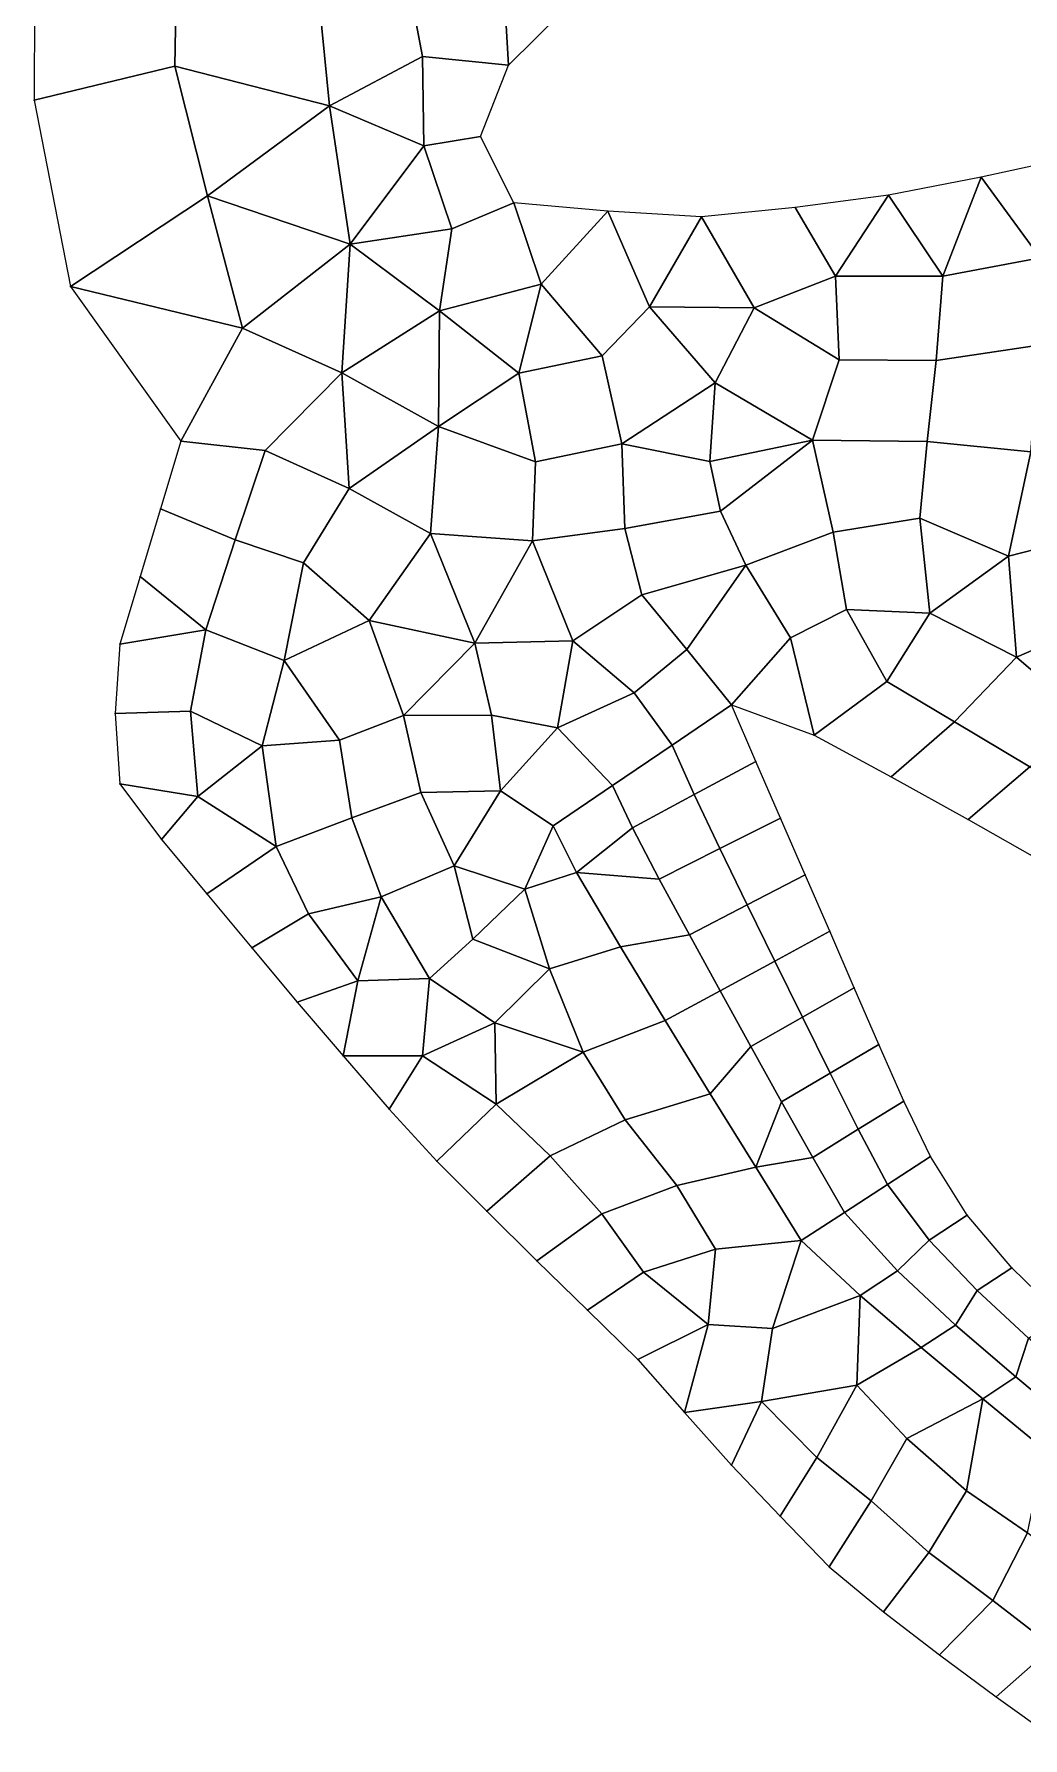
# Model space of a CAD drawing. Extents: x 380707 to 407438, y 6452841 to 6483357.
# Drawn here: x 396174.4 to 396384.5, y 6455659 to 6456020.7 of the extents above; entities that cross this region are included whole.
import ezdxf

# ---------------------------------------------------------------- set-up
doc = ezdxf.new("R2010")
doc.units = 0
for name, color, linetype in [('MESH_BOUND', 25, 'CONTINUOUS'), ('MESH_ELEMS', 18, 'CONTINUOUS'), ('MESH_NDSTRNGS', 17, 'CONTINUOUS'), ('MESH_NODES', 18, 'CONTINUOUS')]:
    doc.layers.add(name, color=color, linetype=linetype)

msp = doc.modelspace()

# ---------------------------------------------------------------- linework, layer by layer
at = {"layer": 'MESH_BOUND', "color": 25}
for points in [[(396174.559, 6456047.27, 0.983), (396174.374, 6456006.71, 0.576)], [(396275.186, 6456014.14, 0.109), (396286.743, 6456025.53, 0.099)], [(396269.209, 6455998.97, 0.007), (396275.186, 6456014.14, 0.109)], [(396174.374, 6456006.71, 0.576), (396182.081, 6455967.14, 0.383)], [(396276.309, 6455984.9, 0.4), (396269.209, 6455998.97, 0.007)], [(396395.124, 6455994.6, 1.028), (396375.567, 6455990.36, 0.957)], [(396375.567, 6455990.36, 0.957), (396355.922, 6455986.53, 0.504)], [(396355.922, 6455986.53, 0.504), (396336.096, 6455983.94, 0.55)], [(396296.245, 6455983.11, 1.456), (396276.309, 6455984.9, 0.4)], [(396316.177, 6455981.97, 0.478), (396296.245, 6455983.11, 1.456)], [(396336.096, 6455983.94, 0.55), (396316.177, 6455981.97, 0.478)], [(396182.081, 6455967.14, 0.383), (396205.56, 6455934.3, -0.388)], [(396205.56, 6455934.3, -0.388), (396201.241, 6455919.94, 0.063)], [(396201.241, 6455919.94, 0.063), (396196.922, 6455905.59, 0.724)], [(396196.922, 6455905.59, 0.724), (396192.604, 6455891.23, 1.235)], [(396192.604, 6455891.23, 1.235), (396191.608, 6455876.49, 1.102)], [(396322.519, 6455878.31, -0.822), (396340.08, 6455871.91, -0.8)], [(396327.746, 6455866.3, -0.915), (396322.519, 6455878.31, -0.822)], [(396191.608, 6455876.49, 1.102), (396192.576, 6455861.53, 0.467)], [(396340.08, 6455871.91, -0.8), (396356.471, 6455863.06, -0.643)], [(396332.973, 6455854.28, -0.843), (396327.746, 6455866.3, -0.915)], [(396356.471, 6455863.06, -0.643), (396372.792, 6455853.97, -0.631)], [(396192.576, 6455861.53, 0.467), (396201.43, 6455849.73, 0.657)], [(396338.197, 6455842.26, -0.684), (396332.973, 6455854.28, -0.843)], [(396372.792, 6455853.97, -0.631), (396389.028, 6455844.79, -0.655)], [(396201.43, 6455849.73, 0.657), (396211.046, 6455838.23, 0.608)], [(396343.413, 6455830.24, -0.696), (396338.197, 6455842.26, -0.684)], [(396211.046, 6455838.23, 0.608), (396220.661, 6455826.72, 0.585)], [(396220.661, 6455826.72, 0.585), (396230.277, 6455815.22, 0.687)], [(396348.613, 6455818.21, -0.652), (396343.413, 6455830.24, -0.696)], [(396353.816, 6455806.19, -0.642), (396348.613, 6455818.21, -0.652)], [(396230.277, 6455815.22, 0.687), (396240.009, 6455803.82, 0.973)], [(396359.128, 6455794.21, -0.637), (396353.816, 6455806.19, -0.642)], [(396240.009, 6455803.82, 0.973), (396249.826, 6455792.49, 1.049)], [(396364.818, 6455782.41, -0.728), (396359.128, 6455794.21, -0.637)], [(396249.826, 6455792.49, 1.049), (396259.961, 6455781.45, 1.206)], [(396259.961, 6455781.45, 1.206), (396270.551, 6455770.84, 1.355)], [(396372.617, 6455769.94, -0.626), (396364.818, 6455782.41, -0.728)], [(396270.551, 6455770.84, 1.355), (396281.183, 6455760.27, 1.24)], [(396382.135, 6455758.76, -0.591), (396372.617, 6455769.94, -0.626)], [(396281.183, 6455760.27, 1.24), (396291.942, 6455749.83, 0.992)], [(396392.677, 6455748.52, -0.532), (396382.135, 6455758.76, -0.591)], [(396291.942, 6455749.83, 0.992), (396302.636, 6455739.33, 0.684)], [(396302.636, 6455739.33, 0.684), (396312.579, 6455728.11, 0.704)], [(396312.579, 6455728.11, 0.704), (396322.522, 6455716.89, 0.806)], [(396322.522, 6455716.89, 0.806), (396332.892, 6455706.06, 0.69)], [(396332.892, 6455706.06, 0.69), (396343.303, 6455695.28, 1.159)], [(396343.303, 6455695.28, 1.159), (396354.826, 6455685.74, 0.841)], [(396354.826, 6455685.74, 0.841), (396366.716, 6455676.6, 0.739)], [(396366.716, 6455676.6, 0.739), (396378.782, 6455667.71, 0.78)], [(396378.782, 6455667.71, 0.78), (396390.97, 6455658.98, 0.617)]]:
    msp.add_polyline3d(points, dxfattribs=at)
at = {"layer": 'MESH_ELEMS', "color": 178}
for points in [[(396204.285, 6456013.96, -0.904), (396204.864, 6456046.39, -0.959), (396174.559, 6456047.27, 0.983), (396174.374, 6456006.71, 0.576)], [(396234.474, 6456032.86, -1.156), (396204.864, 6456046.39, -0.959), (396204.285, 6456013.96, -0.904), (396237.163, 6456005.48, -1.528)], [(396256.928, 6456015.96, -0.784), (396275.186, 6456014.14, 0.109), (396273.952, 6456034.71, -0.459), (396253.835, 6456032.02, -0.837)], [(396275.186, 6456014.14, 0.109), (396286.743, 6456025.53, 0.099), (396273.952, 6456034.71, -0.459), (396275.186, 6456014.14, 0.109)], [(396237.163, 6456005.48, -1.528), (396256.928, 6456015.96, -0.784), (396253.835, 6456032.02, -0.837), (396234.474, 6456032.86, -1.156)], [(396237.163, 6456005.48, -1.528), (396257.159, 6455997.04, -0.907), (396256.928, 6456015.96, -0.784), (396237.163, 6456005.48, -1.528)], [(396269.209, 6455998.97, 0.007), (396275.186, 6456014.14, 0.109), (396256.928, 6456015.96, -0.784), (396257.159, 6455997.04, -0.907)], [(396174.374, 6456006.71, 0.576), (396182.081, 6455967.14, 0.383), (396211.252, 6455986.42, -0.899), (396204.285, 6456013.96, -0.904)], [(396211.252, 6455986.42, -0.899), (396237.163, 6456005.48, -1.528), (396204.285, 6456013.96, -0.904), (396211.252, 6455986.42, -0.899)], [(396237.163, 6456005.48, -1.528), (396211.252, 6455986.42, -0.899), (396241.556, 6455976.12, -1.578), (396237.163, 6456005.48, -1.528)], [(396257.159, 6455997.04, -0.907), (396237.163, 6456005.48, -1.528), (396241.556, 6455976.12, -1.578), (396257.159, 6455997.04, -0.907)], [(396263.138, 6455979.37, -1.043), (396257.159, 6455997.04, -0.907), (396241.556, 6455976.12, -1.578), (396263.138, 6455979.37, -1.043)], [(396263.138, 6455979.37, -1.043), (396276.309, 6455984.9, 0.4), (396269.209, 6455998.97, 0.007), (396257.159, 6455997.04, -0.907)], [(396388.135, 6455973.24, 0.702), (396395.124, 6455994.6, 1.028), (396375.567, 6455990.36, 0.957), (396388.135, 6455973.24, 0.702)], [(396375.567, 6455990.36, 0.957), (396355.922, 6455986.53, 0.504), (396367.472, 6455969.32, 0.457), (396375.567, 6455990.36, 0.957)], [(396375.567, 6455990.36, 0.957), (396367.472, 6455969.32, 0.457), (396388.135, 6455973.24, 0.702), (396375.567, 6455990.36, 0.957)], [(396182.081, 6455967.14, 0.383), (396218.684, 6455958.3, -0.931), (396211.252, 6455986.42, -0.899), (396182.081, 6455967.14, 0.383)], [(396241.556, 6455976.12, -1.578), (396211.252, 6455986.42, -0.899), (396218.684, 6455958.3, -0.931), (396241.556, 6455976.12, -1.578)], [(396336.096, 6455983.94, 0.55), (396344.65, 6455969.32, 0.398), (396355.922, 6455986.53, 0.504), (396336.096, 6455983.94, 0.55)], [(396355.922, 6455986.53, 0.504), (396344.65, 6455969.32, 0.398), (396367.472, 6455969.32, 0.457), (396355.922, 6455986.53, 0.504)], [(396282.129, 6455967.62, -0.527), (396276.309, 6455984.9, 0.4), (396263.138, 6455979.37, -1.043), (396260.499, 6455961.97, -1.316)], [(396276.309, 6455984.9, 0.4), (396282.129, 6455967.62, -0.527), (396296.245, 6455983.11, 1.456), (396276.309, 6455984.9, 0.4)], [(396305.136, 6455962.84, -0.516), (396296.245, 6455983.11, 1.456), (396282.129, 6455967.62, -0.527), (396295.096, 6455952.43, -1.012)], [(396305.136, 6455962.84, -0.516), (396316.177, 6455981.97, 0.478), (396296.245, 6455983.11, 1.456), (396305.136, 6455962.84, -0.516)], [(396336.096, 6455983.94, 0.55), (396316.177, 6455981.97, 0.478), (396327.396, 6455962.61, -0.119), (396344.65, 6455969.32, 0.398)], [(396241.556, 6455976.12, -1.578), (396260.499, 6455961.97, -1.316), (396263.138, 6455979.37, -1.043), (396241.556, 6455976.12, -1.578)], [(396305.136, 6455962.84, -0.516), (396327.396, 6455962.61, -0.119), (396316.177, 6455981.97, 0.478), (396305.136, 6455962.84, -0.516)], [(396241.556, 6455976.12, -1.578), (396218.684, 6455958.3, -0.931), (396239.73, 6455948.8, -1.113), (396241.556, 6455976.12, -1.578)], [(396239.73, 6455948.8, -1.113), (396260.499, 6455961.97, -1.316), (396241.556, 6455976.12, -1.578), (396239.73, 6455948.8, -1.113)], [(396387.812, 6455954.71, -0.261), (396388.135, 6455973.24, 0.702), (396367.472, 6455969.32, 0.457), (396365.995, 6455951.44, -0.666)], [(396327.396, 6455962.61, -0.119), (396345.422, 6455951.56, -0.726), (396344.65, 6455969.32, 0.398), (396327.396, 6455962.61, -0.119)], [(396344.65, 6455969.32, 0.398), (396345.422, 6455951.56, -0.726), (396365.995, 6455951.44, -0.666), (396367.472, 6455969.32, 0.457)], [(396218.684, 6455958.3, -0.931), (396182.081, 6455967.14, 0.383), (396205.56, 6455934.3, -0.388), (396218.684, 6455958.3, -0.931)], [(396277.355, 6455948.75, -1.089), (396282.129, 6455967.62, -0.527), (396260.499, 6455961.97, -1.316), (396277.355, 6455948.75, -1.089)], [(396277.355, 6455948.75, -1.089), (396295.096, 6455952.43, -1.012), (396282.129, 6455967.62, -0.527), (396277.355, 6455948.75, -1.089)], [(396260.499, 6455961.97, -1.316), (396239.73, 6455948.8, -1.113), (396260.316, 6455937.43, -1.074), (396260.499, 6455961.97, -1.316)], [(396277.355, 6455948.75, -1.089), (396260.499, 6455961.97, -1.316), (396260.316, 6455937.43, -1.074), (396277.355, 6455948.75, -1.089)], [(396319.068, 6455946.68, -0.979), (396305.136, 6455962.84, -0.516), (396295.096, 6455952.43, -1.012), (396299.23, 6455933.74, -0.928)], [(396327.396, 6455962.61, -0.119), (396305.136, 6455962.84, -0.516), (396319.068, 6455946.68, -0.979), (396327.396, 6455962.61, -0.119)], [(396345.422, 6455951.56, -0.726), (396327.396, 6455962.61, -0.119), (396319.068, 6455946.68, -0.979), (396339.756, 6455934.49, -0.933)], [(396223.441, 6455932.32, -0.75), (396239.73, 6455948.8, -1.113), (396218.684, 6455958.3, -0.931), (396205.56, 6455934.3, -0.388)], [(396386.155, 6455932.03, -0.806), (396387.812, 6455954.71, -0.261), (396365.995, 6455951.44, -0.666), (396364.086, 6455934.21, -0.845)], [(396280.915, 6455929.92, -0.96), (396299.23, 6455933.74, -0.928), (396295.096, 6455952.43, -1.012), (396277.355, 6455948.75, -1.089)], [(396364.086, 6455934.21, -0.845), (396365.995, 6455951.44, -0.666), (396345.422, 6455951.56, -0.726), (396339.756, 6455934.49, -0.933)], [(396239.73, 6455948.8, -1.113), (396223.441, 6455932.32, -0.75), (396241.292, 6455924.29, -0.802), (396239.73, 6455948.8, -1.113)], [(396239.73, 6455948.8, -1.113), (396241.292, 6455924.29, -0.802), (396260.316, 6455937.43, -1.074), (396239.73, 6455948.8, -1.113)], [(396277.355, 6455948.75, -1.089), (396260.316, 6455937.43, -1.074), (396280.915, 6455929.92, -0.96), (396277.355, 6455948.75, -1.089)], [(396299.23, 6455933.74, -0.928), (396317.914, 6455930.01, -0.921), (396319.068, 6455946.68, -0.979), (396299.23, 6455933.74, -0.928)], [(396319.068, 6455946.68, -0.979), (396317.914, 6455930.01, -0.921), (396339.756, 6455934.49, -0.933), (396319.068, 6455946.68, -0.979)], [(396260.316, 6455937.43, -1.074), (396241.292, 6455924.29, -0.802), (396258.621, 6455914.72, -0.892), (396260.316, 6455937.43, -1.074)], [(396280.915, 6455929.92, -0.96), (396260.316, 6455937.43, -1.074), (396258.621, 6455914.72, -0.892), (396280.235, 6455913.18, -0.85)], [(396217.104, 6455913.33, -0.496), (396223.441, 6455932.32, -0.75), (396205.56, 6455934.3, -0.388), (396201.241, 6455919.94, 0.063)], [(396231.615, 6455908.5, -0.514), (396241.292, 6455924.29, -0.802), (396223.441, 6455932.32, -0.75), (396217.104, 6455913.33, -0.496)], [(396299.895, 6455915.75, -0.814), (396299.23, 6455933.74, -0.928), (396280.915, 6455929.92, -0.96), (396280.235, 6455913.18, -0.85)], [(396320.207, 6455919.43, -0.851), (396317.914, 6455930.01, -0.921), (396299.23, 6455933.74, -0.928), (396299.895, 6455915.75, -0.814)], [(396339.756, 6455934.49, -0.933), (396317.914, 6455930.01, -0.921), (396320.207, 6455919.43, -0.851), (396339.756, 6455934.49, -0.933)], [(396344.165, 6455915, -0.861), (396339.756, 6455934.49, -0.933), (396320.207, 6455919.43, -0.851), (396325.561, 6455907.96, -0.786)], [(396344.165, 6455915, -0.861), (396362.555, 6455917.93, -0.8), (396364.086, 6455934.21, -0.845), (396339.756, 6455934.49, -0.933)], [(396386.155, 6455932.03, -0.806), (396364.086, 6455934.21, -0.845), (396362.555, 6455917.93, -0.8), (396381.422, 6455909.86, -0.81)], [(396386.155, 6455932.03, -0.806), (396381.422, 6455909.86, -0.81), (396399.063, 6455914.42, -0.705), (396386.155, 6455932.03, -0.806)], [(396231.615, 6455908.5, -0.514), (396245.552, 6455896.22, -0.423), (396258.621, 6455914.72, -0.892), (396241.292, 6455924.29, -0.802)], [(396196.922, 6455905.59, 0.724), (396210.886, 6455894.25, 0.381), (396217.104, 6455913.33, -0.496), (396201.241, 6455919.94, 0.063)], [(396303.49, 6455901.67, -0.738), (396325.561, 6455907.96, -0.786), (396320.207, 6455919.43, -0.851), (396299.895, 6455915.75, -0.814)], [(396362.555, 6455917.93, -0.8), (396344.165, 6455915, -0.861), (396346.953, 6455898.55, -0.781), (396364.706, 6455897.82, -0.832)], [(396364.706, 6455897.82, -0.832), (396381.422, 6455909.86, -0.81), (396362.555, 6455917.93, -0.8), (396364.706, 6455897.82, -0.832)], [(396267.982, 6455891.45, -0.75), (396258.621, 6455914.72, -0.892), (396245.552, 6455896.22, -0.423), (396267.982, 6455891.45, -0.75)], [(396267.982, 6455891.45, -0.75), (396280.235, 6455913.18, -0.85), (396258.621, 6455914.72, -0.892), (396267.982, 6455891.45, -0.75)], [(396280.235, 6455913.18, -0.85), (396288.847, 6455891.93, -0.85), (396303.49, 6455901.67, -0.738), (396299.895, 6455915.75, -0.814)], [(396325.561, 6455907.96, -0.786), (396335.064, 6455892.58, -0.737), (396346.953, 6455898.55, -0.781), (396344.165, 6455915, -0.861)], [(396381.422, 6455909.86, -0.81), (396383.083, 6455888.48, -0.853), (396402.35, 6455896.77, -0.736), (396399.063, 6455914.42, -0.705)], [(396210.886, 6455894.25, 0.381), (396227.509, 6455887.72, -0.278), (396231.615, 6455908.5, -0.514), (396217.104, 6455913.33, -0.496)], [(396280.235, 6455913.18, -0.85), (396267.982, 6455891.45, -0.75), (396288.847, 6455891.93, -0.85), (396280.235, 6455913.18, -0.85)], [(396245.552, 6455896.22, -0.423), (396231.615, 6455908.5, -0.514), (396227.509, 6455887.72, -0.278), (396245.552, 6455896.22, -0.423)], [(396303.49, 6455901.67, -0.738), (396313.069, 6455890.08, -0.738), (396325.561, 6455907.96, -0.786), (396303.49, 6455901.67, -0.738)], [(396335.064, 6455892.58, -0.737), (396325.561, 6455907.96, -0.786), (396313.069, 6455890.08, -0.738), (396322.519, 6455878.31, -0.822)], [(396383.083, 6455888.48, -0.853), (396381.422, 6455909.86, -0.81), (396364.706, 6455897.82, -0.832), (396383.083, 6455888.48, -0.853)], [(396192.604, 6455891.23, 1.235), (396210.886, 6455894.25, 0.381), (396196.922, 6455905.59, 0.724), (396192.604, 6455891.23, 1.235)], [(396301.885, 6455880.87, -0.808), (396313.069, 6455890.08, -0.738), (396303.49, 6455901.67, -0.738), (396288.847, 6455891.93, -0.85)], [(396239.277, 6455870.86, -0.231), (396252.831, 6455876.03, -0.53), (396245.552, 6455896.22, -0.423), (396227.509, 6455887.72, -0.278)], [(396252.831, 6455876.03, -0.53), (396267.982, 6455891.45, -0.75), (396245.552, 6455896.22, -0.423), (396252.831, 6455876.03, -0.53)], [(396335.064, 6455892.58, -0.737), (396340.08, 6455871.91, -0.8), (396355.577, 6455883.3, -0.756), (396346.953, 6455898.55, -0.781)], [(396364.706, 6455897.82, -0.832), (396346.953, 6455898.55, -0.781), (396355.577, 6455883.3, -0.756), (396364.706, 6455897.82, -0.832)], [(396369.945, 6455874.73, -0.762), (396383.083, 6455888.48, -0.853), (396364.706, 6455897.82, -0.832), (396355.577, 6455883.3, -0.756)], [(396383.083, 6455888.48, -0.853), (396398.205, 6455875.53, -0.877), (396402.35, 6455896.77, -0.736), (396383.083, 6455888.48, -0.853)], [(396207.584, 6455876.99, 0.678), (396210.886, 6455894.25, 0.381), (396192.604, 6455891.23, 1.235), (396191.608, 6455876.49, 1.102)], [(396227.509, 6455887.72, -0.278), (396210.886, 6455894.25, 0.381), (396207.584, 6455876.99, 0.678), (396222.82, 6455869.6, 0.482)], [(396271.555, 6455876.12, -0.699), (396285.6, 6455873.42, -0.817), (396288.847, 6455891.93, -0.85), (396267.982, 6455891.45, -0.75)], [(396301.885, 6455880.87, -0.808), (396288.847, 6455891.93, -0.85), (396285.6, 6455873.42, -0.817), (396301.885, 6455880.87, -0.808)], [(396322.519, 6455878.31, -0.822), (396340.08, 6455871.91, -0.8), (396335.064, 6455892.58, -0.737), (396322.519, 6455878.31, -0.822)], [(396252.831, 6455876.03, -0.53), (396271.555, 6455876.12, -0.699), (396267.982, 6455891.45, -0.75), (396252.831, 6455876.03, -0.53)], [(396309.908, 6455869.75, -0.884), (396322.519, 6455878.31, -0.822), (396313.069, 6455890.08, -0.738), (396301.885, 6455880.87, -0.808)], [(396385.932, 6455865.15, -0.804), (396398.205, 6455875.53, -0.877), (396383.083, 6455888.48, -0.853), (396369.945, 6455874.73, -0.762)], [(396239.277, 6455870.86, -0.231), (396227.509, 6455887.72, -0.278), (396222.82, 6455869.6, 0.482), (396239.277, 6455870.86, -0.231)], [(396356.471, 6455863.06, -0.643), (396369.945, 6455874.73, -0.762), (396355.577, 6455883.3, -0.756), (396340.08, 6455871.91, -0.8)], [(396297.297, 6455861.19, -0.879), (396309.908, 6455869.75, -0.884), (396301.885, 6455880.87, -0.808), (396285.6, 6455873.42, -0.817)], [(396314.618, 6455859.27, -0.967), (396327.746, 6455866.3, -0.915), (396322.519, 6455878.31, -0.822), (396309.908, 6455869.75, -0.884)], [(396192.576, 6455861.53, 0.467), (396209.153, 6455858.9, 0.392), (396207.584, 6455876.99, 0.678), (396191.608, 6455876.49, 1.102)], [(396209.153, 6455858.9, 0.392), (396222.82, 6455869.6, 0.482), (396207.584, 6455876.99, 0.678), (396209.153, 6455858.9, 0.392)], [(396256.562, 6455859.71, -0.418), (396252.831, 6455876.03, -0.53), (396239.277, 6455870.86, -0.231), (396241.86, 6455854.35, 0.315)], [(396271.555, 6455876.12, -0.699), (396252.831, 6455876.03, -0.53), (396256.562, 6455859.71, -0.418), (396273.477, 6455860.1, -0.684)], [(396273.477, 6455860.1, -0.684), (396285.6, 6455873.42, -0.817), (396271.555, 6455876.12, -0.699), (396273.477, 6455860.1, -0.684)], [(396372.792, 6455853.97, -0.631), (396385.932, 6455865.15, -0.804), (396369.945, 6455874.73, -0.762), (396356.471, 6455863.06, -0.643)], [(396241.86, 6455854.35, 0.315), (396239.277, 6455870.86, -0.231), (396222.82, 6455869.6, 0.482), (396225.827, 6455848.28, 0.369)], [(396284.686, 6455852.63, -0.721), (396297.297, 6455861.19, -0.879), (396285.6, 6455873.42, -0.817), (396273.477, 6455860.1, -0.684)], [(396209.153, 6455858.9, 0.392), (396225.827, 6455848.28, 0.369), (396222.82, 6455869.6, 0.482), (396209.153, 6455858.9, 0.392)], [(396301.489, 6455852.23, -0.866), (396314.618, 6455859.27, -0.967), (396309.908, 6455869.75, -0.884), (396297.297, 6455861.19, -0.879)], [(396320.069, 6455847.8, -0.966), (396332.973, 6455854.28, -0.843), (396327.746, 6455866.3, -0.915), (396314.618, 6455859.27, -0.967)], [(396385.932, 6455865.15, -0.804), (396372.792, 6455853.97, -0.631), (396389.028, 6455844.79, -0.655), (396400.873, 6455854.62, -0.872)], [(396201.43, 6455849.73, 0.657), (396209.153, 6455858.9, 0.392), (396192.576, 6455861.53, 0.467), (396201.43, 6455849.73, 0.657)], [(396263.612, 6455844.15, -0.159), (396256.562, 6455859.71, -0.418), (396241.86, 6455854.35, 0.315), (396248.147, 6455837.53, 0.452)], [(396256.562, 6455859.71, -0.418), (396263.612, 6455844.15, -0.159), (396273.477, 6455860.1, -0.684), (396256.562, 6455859.71, -0.418)], [(396278.658, 6455839.21, -0.454), (396284.686, 6455852.63, -0.721), (396273.477, 6455860.1, -0.684), (396263.612, 6455844.15, -0.159)], [(396289.585, 6455842.72, -0.69), (396301.489, 6455852.23, -0.866), (396297.297, 6455861.19, -0.879), (396284.686, 6455852.63, -0.721)], [(396307.165, 6455841.33, -0.823), (396320.069, 6455847.8, -0.966), (396314.618, 6455859.27, -0.967), (396301.489, 6455852.23, -0.866)], [(396211.046, 6455838.23, 0.608), (396225.827, 6455848.28, 0.369), (396209.153, 6455858.9, 0.392), (396201.43, 6455849.73, 0.657)], [(396241.86, 6455854.35, 0.315), (396225.827, 6455848.28, 0.369), (396232.706, 6455833.92, 0.366), (396248.147, 6455837.53, 0.452)], [(396278.658, 6455839.21, -0.454), (396289.585, 6455842.72, -0.69), (396284.686, 6455852.63, -0.721), (396278.658, 6455839.21, -0.454)], [(396289.585, 6455842.72, -0.69), (396307.165, 6455841.33, -0.823), (396301.489, 6455852.23, -0.866), (396289.585, 6455842.72, -0.69)], [(396325.903, 6455835.86, -0.824), (396338.197, 6455842.26, -0.684), (396332.973, 6455854.28, -0.843), (396320.069, 6455847.8, -0.966)], [(396220.661, 6455826.72, 0.585), (396232.706, 6455833.92, 0.366), (396225.827, 6455848.28, 0.369), (396211.046, 6455838.23, 0.608)], [(396313.609, 6455829.46, -0.786), (396325.903, 6455835.86, -0.824), (396320.069, 6455847.8, -0.966), (396307.165, 6455841.33, -0.823)], [(396267.573, 6455828.59, 0.182), (396263.612, 6455844.15, -0.159), (396248.147, 6455837.53, 0.452), (396258.383, 6455820.21, 0.485)], [(396278.658, 6455839.21, -0.454), (396263.612, 6455844.15, -0.159), (396267.573, 6455828.59, 0.182), (396278.658, 6455839.21, -0.454)], [(396289.585, 6455842.72, -0.69), (396278.658, 6455839.21, -0.454), (396283.858, 6455822.3, -0.143), (396298.937, 6455826.97, -0.646)], [(396298.937, 6455826.97, -0.646), (396313.609, 6455829.46, -0.786), (396307.165, 6455841.33, -0.823), (396289.585, 6455842.72, -0.69)], [(396331.758, 6455823.93, -0.917), (396343.413, 6455830.24, -0.696), (396338.197, 6455842.26, -0.684), (396325.903, 6455835.86, -0.824)], [(396232.706, 6455833.92, 0.366), (396243.143, 6455819.75, 0.422), (396248.147, 6455837.53, 0.452), (396232.706, 6455833.92, 0.366)], [(396243.143, 6455819.75, 0.422), (396258.383, 6455820.21, 0.485), (396248.147, 6455837.53, 0.452), (396243.143, 6455819.75, 0.422)], [(396267.573, 6455828.59, 0.182), (396283.858, 6455822.3, -0.143), (396278.658, 6455839.21, -0.454), (396267.573, 6455828.59, 0.182)], [(396230.277, 6455815.22, 0.687), (396243.143, 6455819.75, 0.422), (396232.706, 6455833.92, 0.366), (396220.661, 6455826.72, 0.585)], [(396320.103, 6455817.62, -0.777), (396331.758, 6455823.93, -0.917), (396325.903, 6455835.86, -0.824), (396313.609, 6455829.46, -0.786)], [(396272.272, 6455810.84, 0.5), (396283.858, 6455822.3, -0.143), (396267.573, 6455828.59, 0.182), (396258.383, 6455820.21, 0.485)], [(396291.033, 6455804.6, 0.432), (396308.447, 6455811.32, -0.62), (396298.937, 6455826.97, -0.646), (396283.858, 6455822.3, -0.143)], [(396308.447, 6455811.32, -0.62), (396320.103, 6455817.62, -0.777), (396313.609, 6455829.46, -0.786), (396298.937, 6455826.97, -0.646)], [(396337.624, 6455812.01, -0.796), (396348.613, 6455818.21, -0.652), (396343.413, 6455830.24, -0.696), (396331.758, 6455823.93, -0.917)], [(396326.636, 6455805.81, -0.786), (396337.624, 6455812.01, -0.796), (396331.758, 6455823.93, -0.917), (396320.103, 6455817.62, -0.777)], [(396243.143, 6455819.75, 0.422), (396230.277, 6455815.22, 0.687), (396240.009, 6455803.82, 0.973), (396243.143, 6455819.75, 0.422)], [(396256.886, 6455803.79, 0.75), (396258.383, 6455820.21, 0.485), (396243.143, 6455819.75, 0.422), (396240.009, 6455803.82, 0.973)], [(396258.383, 6455820.21, 0.485), (396256.886, 6455803.79, 0.75), (396272.272, 6455810.84, 0.5), (396258.383, 6455820.21, 0.485)], [(396291.033, 6455804.6, 0.432), (396283.858, 6455822.3, -0.143), (396272.272, 6455810.84, 0.5), (396291.033, 6455804.6, 0.432)], [(396318.047, 6455795.71, -0.519), (396326.636, 6455805.81, -0.786), (396320.103, 6455817.62, -0.777), (396308.447, 6455811.32, -0.62)], [(396343.504, 6455800.1, -0.786), (396353.816, 6455806.19, -0.642), (396348.613, 6455818.21, -0.652), (396337.624, 6455812.01, -0.796)], [(396256.886, 6455803.79, 0.75), (396272.565, 6455793.57, 0.648), (396272.272, 6455810.84, 0.5), (396256.886, 6455803.79, 0.75)], [(396272.272, 6455810.84, 0.5), (396272.565, 6455793.57, 0.648), (396291.033, 6455804.6, 0.432), (396272.272, 6455810.84, 0.5)], [(396308.447, 6455811.32, -0.62), (396291.033, 6455804.6, 0.432), (396299.978, 6455790.24, 0.521), (396318.047, 6455795.71, -0.519)], [(396333.192, 6455794.02, -0.742), (396343.504, 6455800.1, -0.786), (396337.624, 6455812.01, -0.796), (396326.636, 6455805.81, -0.786)], [(396327.712, 6455780.15, -0.324), (396333.192, 6455794.02, -0.742), (396326.636, 6455805.81, -0.786), (396318.047, 6455795.71, -0.519)], [(396349.461, 6455788.23, -0.736), (396359.128, 6455794.21, -0.637), (396353.816, 6455806.19, -0.642), (396343.504, 6455800.1, -0.786)], [(396240.009, 6455803.82, 0.973), (396249.826, 6455792.49, 1.049), (396256.886, 6455803.79, 0.75), (396240.009, 6455803.82, 0.973)], [(396249.826, 6455792.49, 1.049), (396259.961, 6455781.45, 1.206), (396272.565, 6455793.57, 0.648), (396256.886, 6455803.79, 0.75)], [(396291.033, 6455804.6, 0.432), (396272.565, 6455793.57, 0.648), (396284.055, 6455782.59, 0.61), (396299.978, 6455790.24, 0.521)], [(396339.795, 6455782.24, -0.633), (396349.461, 6455788.23, -0.736), (396343.504, 6455800.1, -0.786), (396333.192, 6455794.02, -0.742)], [(396310.939, 6455776.24, 0.548), (396327.712, 6455780.15, -0.324), (396318.047, 6455795.71, -0.519), (396299.978, 6455790.24, 0.521)], [(396355.671, 6455776.47, -0.702), (396364.818, 6455782.41, -0.728), (396359.128, 6455794.21, -0.637), (396349.461, 6455788.23, -0.736)], [(396259.961, 6455781.45, 1.206), (396270.551, 6455770.84, 1.355), (396284.055, 6455782.59, 0.61), (396272.565, 6455793.57, 0.648)], [(396327.712, 6455780.15, -0.324), (396339.795, 6455782.24, -0.633), (396333.192, 6455794.02, -0.742), (396327.712, 6455780.15, -0.324)], [(396294.973, 6455770.24, 0.622), (396310.939, 6455776.24, 0.548), (396299.978, 6455790.24, 0.521), (396284.055, 6455782.59, 0.61)], [(396346.524, 6455770.53, -0.646), (396355.671, 6455776.47, -0.702), (396349.461, 6455788.23, -0.736), (396339.795, 6455782.24, -0.633)], [(396284.055, 6455782.59, 0.61), (396270.551, 6455770.84, 1.355), (396281.183, 6455760.27, 1.24), (396294.973, 6455770.24, 0.622)], [(396319.157, 6455762.77, 0.519), (396337.377, 6455764.59, -0.122), (396327.712, 6455780.15, -0.324), (396310.939, 6455776.24, 0.548)], [(396337.377, 6455764.59, -0.122), (396346.524, 6455770.53, -0.646), (396339.795, 6455782.24, -0.633), (396327.712, 6455780.15, -0.324)], [(396364.565, 6455764.7, -0.773), (396372.617, 6455769.94, -0.626), (396364.818, 6455782.41, -0.728), (396355.671, 6455776.47, -0.702)], [(396310.939, 6455776.24, 0.548), (396294.973, 6455770.24, 0.622), (396303.861, 6455757.87, 0.533), (396319.157, 6455762.77, 0.519)], [(396357.832, 6455758.14, -0.881), (396364.565, 6455764.7, -0.773), (396355.671, 6455776.47, -0.702), (396346.524, 6455770.53, -0.646)], [(396291.942, 6455749.83, 0.992), (396303.861, 6455757.87, 0.533), (396294.973, 6455770.24, 0.622), (396281.183, 6455760.27, 1.24)], [(396349.845, 6455752.94, -0.293), (396357.832, 6455758.14, -0.881), (396346.524, 6455770.53, -0.646), (396337.377, 6455764.59, -0.122)], [(396374.736, 6455753.95, -0.734), (396382.135, 6455758.76, -0.591), (396372.617, 6455769.94, -0.626), (396364.565, 6455764.7, -0.773)], [(396319.157, 6455762.77, 0.519), (396303.861, 6455757.87, 0.533), (396317.585, 6455746.74, 0.465), (396319.157, 6455762.77, 0.519)], [(396319.157, 6455762.77, 0.519), (396317.585, 6455746.74, 0.465), (396331.251, 6455745.93, 0.49), (396337.377, 6455764.59, -0.122)], [(396331.251, 6455745.93, 0.49), (396349.845, 6455752.94, -0.293), (396337.377, 6455764.59, -0.122), (396331.251, 6455745.93, 0.49)], [(396370.139, 6455746.64, -0.742), (396374.736, 6455753.95, -0.734), (396364.565, 6455764.7, -0.773), (396357.832, 6455758.14, -0.881)], [(396362.823, 6455741.87, -0.329), (396370.139, 6455746.64, -0.742), (396357.832, 6455758.14, -0.881), (396349.845, 6455752.94, -0.293)], [(396385.648, 6455743.89, -0.792), (396392.677, 6455748.52, -0.532), (396382.135, 6455758.76, -0.591), (396374.736, 6455753.95, -0.734)], [(396303.861, 6455757.87, 0.533), (396291.942, 6455749.83, 0.992), (396302.636, 6455739.33, 0.684), (396317.585, 6455746.74, 0.465)], [(396349.153, 6455733.85, 0.495), (396349.845, 6455752.94, -0.293), (396331.251, 6455745.93, 0.49), (396328.937, 6455730.38, 0.454)], [(396349.845, 6455752.94, -0.293), (396349.153, 6455733.85, 0.495), (396362.823, 6455741.87, -0.329), (396349.845, 6455752.94, -0.293)], [(396382.92, 6455735.62, -0.809), (396385.648, 6455743.89, -0.792), (396374.736, 6455753.95, -0.734), (396370.139, 6455746.64, -0.742)], [(396302.636, 6455739.33, 0.684), (396312.579, 6455728.11, 0.704), (396317.585, 6455746.74, 0.465), (396302.636, 6455739.33, 0.684)], [(396328.937, 6455730.38, 0.454), (396331.251, 6455745.93, 0.49), (396317.585, 6455746.74, 0.465), (396312.579, 6455728.11, 0.704)], [(396375.97, 6455730.99, -0.296), (396382.92, 6455735.62, -0.809), (396370.139, 6455746.64, -0.742), (396362.823, 6455741.87, -0.329)], [(396395.886, 6455724.81, -0.785), (396396.912, 6455734.2, -0.855), (396385.648, 6455743.89, -0.792), (396382.92, 6455735.62, -0.809)], [(396359.777, 6455722.53, 0.507), (396375.97, 6455730.99, -0.296), (396362.823, 6455741.87, -0.329), (396349.153, 6455733.85, 0.495)], [(396340.691, 6455718.5, 0.329), (396349.153, 6455733.85, 0.495), (396328.937, 6455730.38, 0.454), (396340.691, 6455718.5, 0.329)], [(396359.777, 6455722.53, 0.507), (396349.153, 6455733.85, 0.495), (396340.691, 6455718.5, 0.329), (396352.194, 6455709.34, 0.279)], [(396389.138, 6455720.15, -0.36), (396395.886, 6455724.81, -0.785), (396382.92, 6455735.62, -0.809), (396375.97, 6455730.99, -0.296)], [(396328.937, 6455730.38, 0.454), (396312.579, 6455728.11, 0.704), (396322.522, 6455716.89, 0.806), (396328.937, 6455730.38, 0.454)], [(396340.691, 6455718.5, 0.329), (396328.937, 6455730.38, 0.454), (396322.522, 6455716.89, 0.806), (396332.892, 6455706.06, 0.69)], [(396375.97, 6455730.99, -0.296), (396359.777, 6455722.53, 0.507), (396372.474, 6455711.46, 0.439), (396375.97, 6455730.99, -0.296)], [(396389.138, 6455720.15, -0.36), (396375.97, 6455730.99, -0.296), (396372.474, 6455711.46, 0.439), (396385.464, 6455702.52, 0.366)], [(396372.474, 6455711.46, 0.439), (396359.777, 6455722.53, 0.507), (396352.194, 6455709.34, 0.279), (396364.5, 6455698.37, 0.397)], [(396332.892, 6455706.06, 0.69), (396343.303, 6455695.28, 1.159), (396352.194, 6455709.34, 0.279), (396340.691, 6455718.5, 0.329)], [(396364.5, 6455698.37, 0.397), (396378.069, 6455688.13, 0.373), (396385.464, 6455702.52, 0.366), (396372.474, 6455711.46, 0.439)], [(396364.5, 6455698.37, 0.397), (396352.194, 6455709.34, 0.279), (396343.303, 6455695.28, 1.159), (396354.826, 6455685.74, 0.841)], [(396378.069, 6455688.13, 0.373), (396390.817, 6455678.32, 0.266), (396401.424, 6455689.55, 0.424), (396385.464, 6455702.52, 0.366)], [(396366.716, 6455676.6, 0.739), (396378.069, 6455688.13, 0.373), (396364.5, 6455698.37, 0.397), (396354.826, 6455685.74, 0.841)], [(396378.069, 6455688.13, 0.373), (396366.716, 6455676.6, 0.739), (396378.782, 6455667.71, 0.78), (396390.817, 6455678.32, 0.266)], [(396390.97, 6455658.98, 0.617), (396401.974, 6455668.78, 0.283), (396390.817, 6455678.32, 0.266), (396378.782, 6455667.71, 0.78)]]:
    msp.add_3dface(points, dxfattribs=at)
at = {"layer": 'MESH_NDSTRNGS', "color": 17}
for points in [[(396263.138, 6455979.37, -1.043), (396276.309, 6455984.9, 0.4)], [(396241.556, 6455976.12, -1.578), (396263.138, 6455979.37, -1.043)], [(396218.684, 6455958.3, -0.931), (396241.556, 6455976.12, -1.578)], [(396182.081, 6455967.14, 0.383), (396218.684, 6455958.3, -0.931)]]:
    msp.add_polyline3d(points, dxfattribs=at)
for p in [(396276.309, 6455984.9, 0.4), (396263.138, 6455979.37, -1.043), (396241.556, 6455976.12, -1.578), (396182.081, 6455967.14, 0.383), (396218.684, 6455958.3, -0.931)]:
    msp.add_point(p, dxfattribs=at)
at = {"layer": 'MESH_NODES', "color": 18}
for p in [(396256.928, 6456015.96, -0.784), (396204.285, 6456013.96, -0.904), (396275.186, 6456014.14, 0.109), (396174.374, 6456006.71, 0.576), (396237.163, 6456005.48, -1.528), (396257.159, 6455997.04, -0.907), (396269.209, 6455998.97, 0.007), (396375.567, 6455990.36, 0.957), (396211.252, 6455986.42, -0.899), (396355.922, 6455986.53, 0.504), (396276.309, 6455984.9, 0.4), (396296.245, 6455983.11, 1.456), (396336.096, 6455983.94, 0.55), (396263.138, 6455979.37, -1.043), (396316.177, 6455981.97, 0.478), (396241.556, 6455976.12, -1.578), (396344.65, 6455969.32, 0.398), (396367.472, 6455969.32, 0.457), (396182.081, 6455967.14, 0.383), (396282.129, 6455967.62, -0.527), (396260.499, 6455961.97, -1.316), (396305.136, 6455962.84, -0.516), (396327.396, 6455962.61, -0.119), (396218.684, 6455958.3, -0.931), (396295.096, 6455952.43, -1.012), (396345.422, 6455951.56, -0.726), (396365.995, 6455951.44, -0.666), (396239.73, 6455948.8, -1.113), (396277.355, 6455948.75, -1.089), (396319.068, 6455946.68, -0.979), (396260.316, 6455937.43, -1.074), (396205.56, 6455934.3, -0.388), (396223.441, 6455932.32, -0.75), (396299.23, 6455933.74, -0.928), (396339.756, 6455934.49, -0.933), (396364.086, 6455934.21, -0.845), (396280.915, 6455929.92, -0.96), (396317.914, 6455930.01, -0.921), (396241.292, 6455924.29, -0.802), (396201.241, 6455919.94, 0.063), (396320.207, 6455919.43, -0.851), (396362.555, 6455917.93, -0.8), (396258.621, 6455914.72, -0.892), (396299.895, 6455915.75, -0.814), (396344.165, 6455915, -0.861), (396217.104, 6455913.33, -0.496), (396280.235, 6455913.18, -0.85), (396231.615, 6455908.5, -0.514), (396325.561, 6455907.96, -0.786), (396381.422, 6455909.86, -0.81), (396196.922, 6455905.59, 0.724), (396303.49, 6455901.67, -0.738), (396245.552, 6455896.22, -0.423), (396346.953, 6455898.55, -0.781), (396364.706, 6455897.82, -0.832), (396210.886, 6455894.25, 0.381), (396288.847, 6455891.93, -0.85), (396335.064, 6455892.58, -0.737), (396192.604, 6455891.23, 1.235), (396267.982, 6455891.45, -0.75), (396313.069, 6455890.08, -0.738), (396383.083, 6455888.48, -0.853), (396227.509, 6455887.72, -0.278), (396355.577, 6455883.3, -0.756), (396301.885, 6455880.87, -0.808), (396322.519, 6455878.31, -0.822), (396191.608, 6455876.49, 1.102), (396207.584, 6455876.99, 0.678), (396252.831, 6455876.03, -0.53), (396271.555, 6455876.12, -0.699), (396369.945, 6455874.73, -0.762), (396239.277, 6455870.86, -0.231), (396285.6, 6455873.42, -0.817), (396340.08, 6455871.91, -0.8), (396222.82, 6455869.6, 0.482), (396309.908, 6455869.75, -0.884), (396327.746, 6455866.3, -0.915), (396356.471, 6455863.06, -0.643), (396192.576, 6455861.53, 0.467), (396256.562, 6455859.71, -0.418), (396273.477, 6455860.1, -0.684), (396297.297, 6455861.19, -0.879), (396314.618, 6455859.27, -0.967), (396209.153, 6455858.9, 0.392), (396241.86, 6455854.35, 0.315), (396284.686, 6455852.63, -0.721), (396301.489, 6455852.23, -0.866), (396332.973, 6455854.28, -0.843), (396372.792, 6455853.97, -0.631), (396201.43, 6455849.73, 0.657), (396225.827, 6455848.28, 0.369), (396320.069, 6455847.8, -0.966), (396263.612, 6455844.15, -0.159), (396289.585, 6455842.72, -0.69), (396307.165, 6455841.33, -0.823), (396338.197, 6455842.26, -0.684), (396211.046, 6455838.23, 0.608), (396248.147, 6455837.53, 0.452), (396278.658, 6455839.21, -0.454), (396232.706, 6455833.92, 0.366), (396325.903, 6455835.86, -0.824), (396220.661, 6455826.72, 0.585), (396267.573, 6455828.59, 0.182), (396298.937, 6455826.97, -0.646), (396313.609, 6455829.46, -0.786), (396343.413, 6455830.24, -0.696), (396331.758, 6455823.93, -0.917), (396243.143, 6455819.75, 0.422), (396258.383, 6455820.21, 0.485), (396283.858, 6455822.3, -0.143), (396320.103, 6455817.62, -0.777), (396348.613, 6455818.21, -0.652), (396230.277, 6455815.22, 0.687), (396272.272, 6455810.84, 0.5), (396308.447, 6455811.32, -0.62), (396337.624, 6455812.01, -0.796), (396326.636, 6455805.81, -0.786), (396353.816, 6455806.19, -0.642), (396240.009, 6455803.82, 0.973), (396256.886, 6455803.79, 0.75), (396291.033, 6455804.6, 0.432), (396343.504, 6455800.1, -0.786), (396318.047, 6455795.71, -0.519), (396359.128, 6455794.21, -0.637), (396249.826, 6455792.49, 1.049), (396272.565, 6455793.57, 0.648), (396333.192, 6455794.02, -0.742), (396299.978, 6455790.24, 0.521), (396349.461, 6455788.23, -0.736), (396259.961, 6455781.45, 1.206), (396284.055, 6455782.59, 0.61), (396327.712, 6455780.15, -0.324), (396339.795, 6455782.24, -0.633), (396364.818, 6455782.41, -0.728), (396310.939, 6455776.24, 0.548), (396355.671, 6455776.47, -0.702), (396270.551, 6455770.84, 1.355), (396294.973, 6455770.24, 0.622), (396346.524, 6455770.53, -0.646), (396372.617, 6455769.94, -0.626), (396319.157, 6455762.77, 0.519), (396337.377, 6455764.59, -0.122), (396364.565, 6455764.7, -0.773), (396281.183, 6455760.27, 1.24), (396357.832, 6455758.14, -0.881), (396382.135, 6455758.76, -0.591), (396303.861, 6455757.87, 0.533), (396349.845, 6455752.94, -0.293), (396374.736, 6455753.95, -0.734), (396291.942, 6455749.83, 0.992), (396317.585, 6455746.74, 0.465), (396331.251, 6455745.93, 0.49), (396370.139, 6455746.64, -0.742), (396362.823, 6455741.87, -0.329), (396302.636, 6455739.33, 0.684), (396349.153, 6455733.85, 0.495), (396382.92, 6455735.62, -0.809), (396328.937, 6455730.38, 0.454), (396375.97, 6455730.99, -0.296), (396312.579, 6455728.11, 0.704), (396359.777, 6455722.53, 0.507), (396340.691, 6455718.5, 0.329), (396322.522, 6455716.89, 0.806), (396372.474, 6455711.46, 0.439), (396352.194, 6455709.34, 0.279), (396332.892, 6455706.06, 0.69), (396364.5, 6455698.37, 0.397), (396343.303, 6455695.28, 1.159), (396354.826, 6455685.74, 0.841), (396378.069, 6455688.13, 0.373), (396366.716, 6455676.6, 0.739), (396378.782, 6455667.71, 0.78)]:
    msp.add_point(p, dxfattribs=at)

doc.saveas('drawing.dxf')
